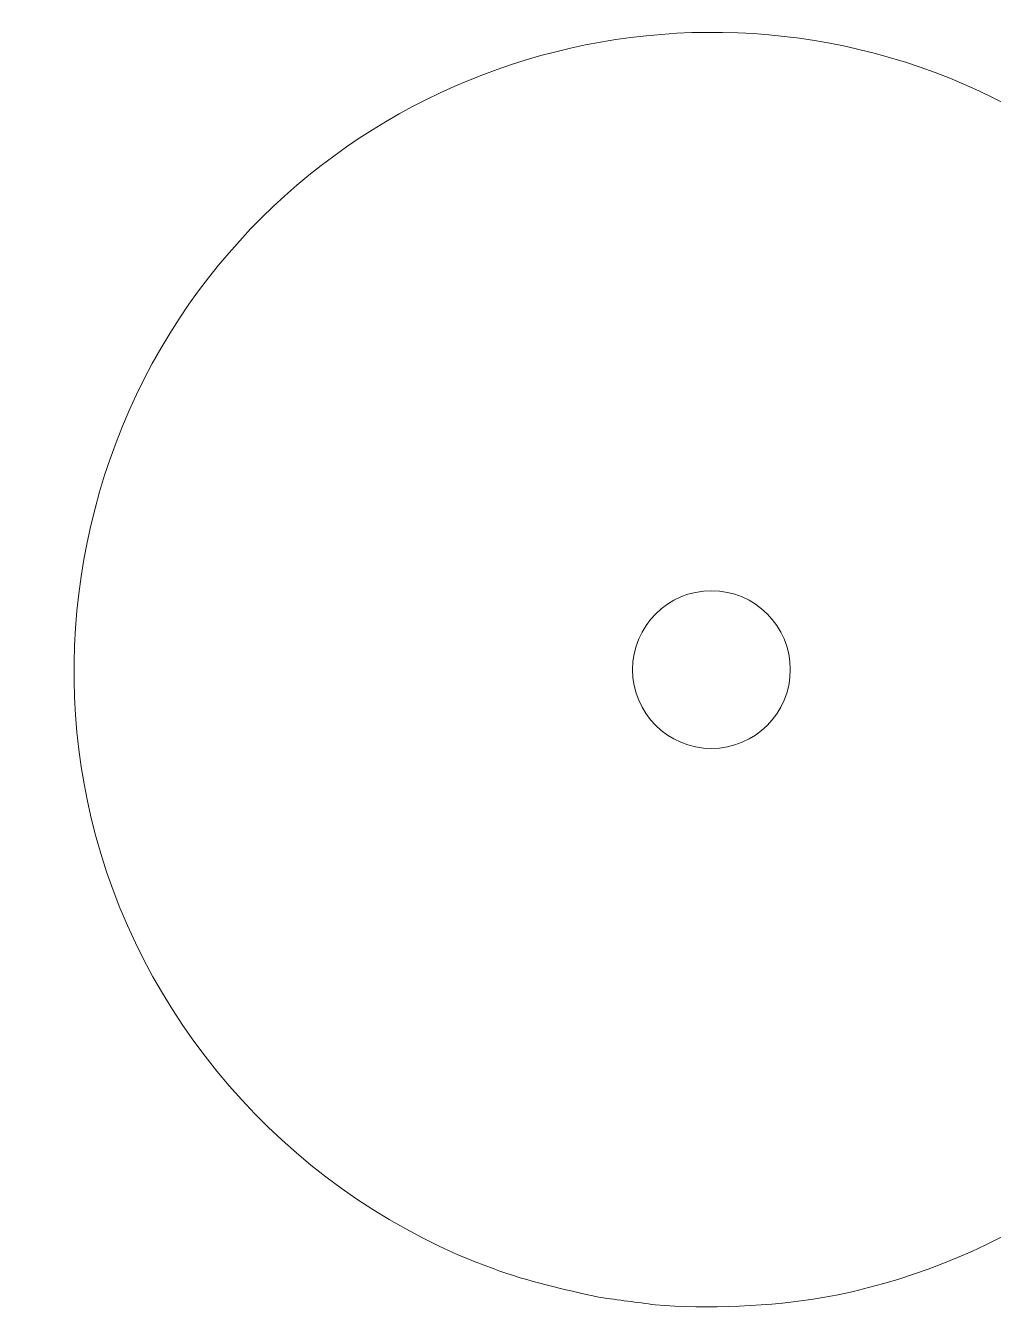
# Model space of a CAD drawing. Header units: centimetres. Extents: x -36.5 to 33.1, y -48.3 to 44.1.
# Drawn here: x -22.79 to -18.37, y -0.5 to 5.38 of the extents above; entities that cross this region are included whole.
import ezdxf

# ---------------------------------------------------------------- set-up
doc = ezdxf.new("R2010")
doc.units = ezdxf.units.CM
doc.header["$MEASUREMENT"] = 0
doc.layers.add('Camada 1', color=7, linetype='Continuous')

msp = doc.modelspace()

# ---------------------------------------------------------------- linework, layer by layer
at = {"layer": 'Camada 1', "color": 2, "lineweight": 20}
msp.add_open_spline([(-36.4923, -13.5388), (-36.4923, -13.5388), (-13.6923, -13.5388), (-13.6923, -13.5388), (-13.6923, -13.5388), (-13.6923, -13.5388), (-13.6923, 21.2612), (-13.6923, 21.2612), (-13.6923, 21.2612), (-13.6923, 21.2612), (-36.4923, 21.2612), (-36.4923, 21.2612), (-36.4923, 21.2612), (-36.4923, 21.2612), (-36.4923, -13.5388), (-36.4923, -13.5388), (-36.4923, -13.5388), (-36.4923, -13.5388), (-36.4923, -13.5388), (-36.4923, -13.5388)], degree=3, knots=[0, 0, 0, 0, 0.1666667, 0.1666667, 0.1666667, 0.1666667, 0.3333333, 0.3333333, 0.3333333, 0.3333333, 0.5, 0.5, 0.5, 0.5, 0.6666667, 0.6666667, 0.6666667, 0.6666667, 1, 1, 1, 1], dxfattribs=at)
at = {"layer": 'Camada 1', "lineweight": 9}
for points in [[(-26.29181, -0.42756), (-26.46452, -0.38901), (-26.61084, -0.35786), (-26.78022, -0.29603), (-26.78022, -0.29603), (-27.66311, 0.0262), (-28.35133, 0.7756), (-28.59521, 1.68355), (-28.59521, 1.68355), (-28.81619, 2.50627), (-28.65664, 3.40917), (-28.16825, 4.10698), (-28.16825, 4.10698), (-27.24725, 5.4229), (-25.42874, 5.7432), (-24.11494, 4.82368), (-24.11494, 4.82368), (-22.79903, 3.90271), (-22.47874, 2.08418), (-23.39824, 0.77038), (-23.39824, 0.77038), (-23.83546, 0.14568), (-24.52397, -0.29535), (-25.27508, -0.4282), (-25.27508, -0.4282), (-25.50331, -0.46857), (-25.80856, -0.48166), (-26.03938, -0.46118), (-26.03938, -0.46118), (-26.12352, -0.44997), (-26.20766, -0.43877), (-26.29181, -0.42756)], [(-20.16404, -0.42756), (-20.33676, -0.38901), (-20.48308, -0.35786), (-20.65246, -0.29603), (-20.65246, -0.29603), (-21.53534, 0.0262), (-22.22357, 0.7756), (-22.46744, 1.68355), (-22.46744, 1.68355), (-22.68842, 2.50627), (-22.52887, 3.40917), (-22.04048, 4.10698), (-22.04048, 4.10698), (-21.11948, 5.4229), (-19.30098, 5.7432), (-17.98717, 4.82368), (-17.98717, 4.82368), (-16.67126, 3.90271), (-16.35097, 2.08418), (-17.27047, 0.77038), (-17.27047, 0.77038), (-17.70769, 0.14568), (-18.3962, -0.29535), (-19.14732, -0.4282), (-19.14732, -0.4282), (-19.37555, -0.46857), (-19.68079, -0.48166), (-19.91161, -0.46118), (-19.91161, -0.46118), (-19.99576, -0.44997), (-20.0799, -0.43877), (-20.16404, -0.42756)]]:
    msp.add_open_spline(points, degree=3, knots=[0, 0, 0, 0, 0.1111111, 0.1111111, 0.1111111, 0.1111111, 0.2222222, 0.2222222, 0.2222222, 0.2222222, 0.3333333, 0.3333333, 0.3333333, 0.3333333, 0.4444444, 0.4444444, 0.4444444, 0.4444444, 0.5555556, 0.5555556, 0.5555556, 0.5555556, 0.6666667, 0.6666667, 0.6666667, 0.6666667, 0.7777778, 0.7777778, 0.7777778, 0.7777778, 1, 1, 1, 1], dxfattribs=at)
at = {"layer": 'Camada 1', "color": 250, "lineweight": 20}
msp.add_open_spline([(-19.6554, 2.7988), (-19.85423, 2.7988), (-20.01541, 2.63762), (-20.01541, 2.43879), (-20.01541, 2.43879), (-20.01541, 2.23996), (-19.85423, 2.07878), (-19.6554, 2.07878), (-19.6554, 2.07878), (-19.45657, 2.07878), (-19.29539, 2.23996), (-19.29539, 2.43879), (-19.29539, 2.43879), (-19.29539, 2.63762), (-19.45657, 2.7988), (-19.6554, 2.7988)], degree=3, knots=[0, 0, 0, 0, 0.2, 0.2, 0.2, 0.2, 0.4, 0.4, 0.4, 0.4, 0.6, 0.6, 0.6, 0.6, 1, 1, 1, 1], dxfattribs=at)

doc.saveas('drawing.dxf')
